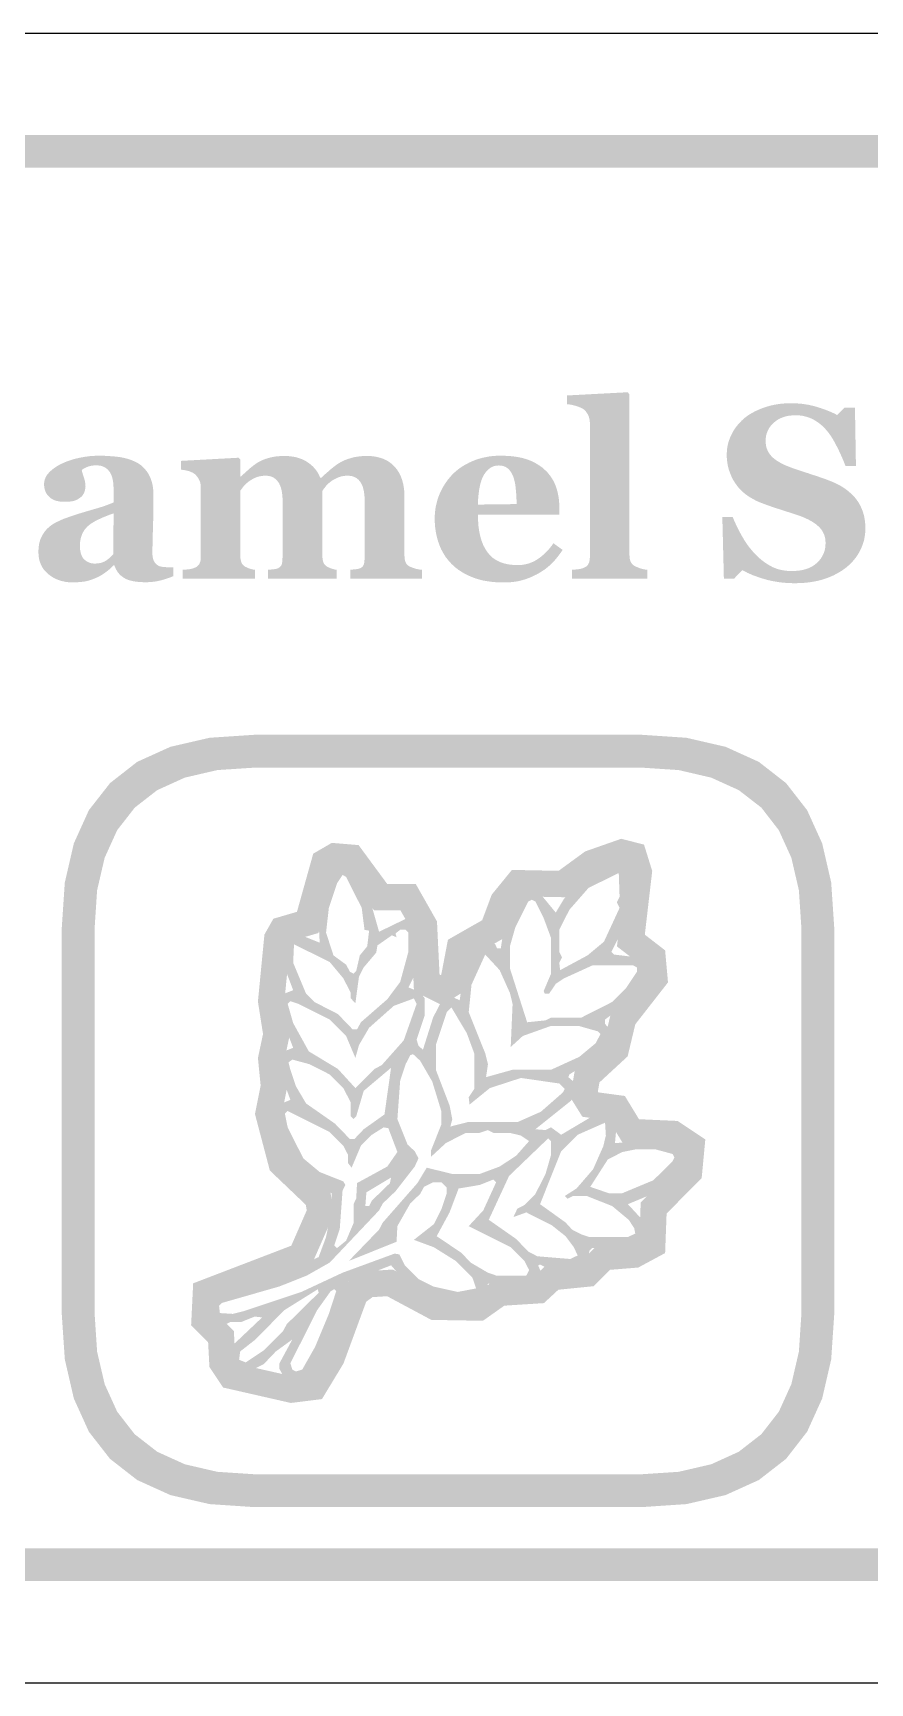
# Model space of a CAD drawing. Header units: millimetres. Extents: x 6 to 297, y 55 to 451.
# Drawn here: x 99.95 to 110.13, y 316.16 to 336.24 of the extents above; entities that cross this region are included whole.
import ezdxf

# ---------------------------------------------------------------- set-up
doc = ezdxf.new("R2010")
doc.units = ezdxf.units.MM
doc.layers.add('CUT', color=1, linetype='Continuous')
doc.layers.add('RASTER', color=7, linetype='Continuous')

msp = doc.modelspace()

# ---------------------------------------------------------------- hatches: boundary and pattern name
at = {"layer": 'RASTER'}
h = msp.add_hatch(color=7, dxfattribs=at)
h.paths.add_polyline_path([(74.2, 332.8), (74.234, 333.316), (74.338, 333.763), (74.509, 334.141), (74.75, 334.45), (75.059, 334.691), (75.438, 334.862), (75.884, 334.966), (76.4, 335), (133.6, 335), (134.116, 334.966), (134.563, 334.862), (134.941, 334.691), (135.25, 334.45), (135.491, 334.141), (135.663, 333.763), (135.766, 333.316), (135.8, 332.8), (135.8, 319.6), (135.766, 319.084), (135.663, 318.638), (135.491, 318.259), (135.25, 317.95), (134.941, 317.709), (134.563, 317.537), (134.116, 317.434), (133.6, 317.4), (76.4, 317.4), (75.884, 317.434), (75.438, 317.537), (75.059, 317.709), (74.75, 317.95), (74.509, 318.259), (74.338, 318.638), (74.234, 319.084), (74.2, 319.6)])
h.paths.add_polyline_path([(74.6, 332.8), (74.6, 319.6), (74.628, 319.178), (74.712, 318.813), (74.853, 318.503), (75.05, 318.25), (75.303, 318.053), (75.613, 317.912), (75.978, 317.828), (76.4, 317.8), (133.6, 317.8), (134.022, 317.828), (134.388, 317.912), (134.697, 318.053), (134.95, 318.25), (135.147, 318.503), (135.288, 318.813), (135.372, 319.178), (135.4, 319.6), (135.4, 332.8), (135.372, 333.222), (135.288, 333.588), (135.147, 333.897), (134.95, 334.15), (134.697, 334.347), (134.388, 334.488), (134.022, 334.572), (133.6, 334.6), (76.4, 334.6), (75.978, 334.572), (75.613, 334.488), (75.303, 334.347), (75.05, 334.15), (74.853, 333.897), (74.712, 333.588), (74.628, 333.222), (74.6, 332.8)], flags=0)
for points in [[(107.427, 329.6), (106.508, 329.6), (106.508, 329.707), (106.518, 329.708), (106.527, 329.708), (106.536, 329.709), (106.546, 329.71), (106.555, 329.711), (106.564, 329.712), (106.573, 329.713), (106.582, 329.714), (106.591, 329.715), (106.599, 329.717), (106.608, 329.718), (106.616, 329.72), (106.624, 329.722), (106.631, 329.724), (106.639, 329.726), (106.646, 329.729), (106.657, 329.734), (106.667, 329.739), (106.677, 329.744), (106.685, 329.75), (106.693, 329.757), (106.699, 329.764), (106.705, 329.771), (106.709, 329.779), (106.713, 329.788), (106.717, 329.797), (106.72, 329.807), (106.722, 329.818), (106.724, 329.829), (106.725, 329.841), (106.726, 329.853), (106.726, 329.867), (106.726, 331.49), (106.726, 331.503), (106.725, 331.517), (106.723, 331.53), (106.721, 331.543), (106.717, 331.556), (106.714, 331.569), (106.709, 331.581), (106.704, 331.593), (106.698, 331.604), (106.691, 331.615), (106.684, 331.625), (106.677, 331.635), (106.669, 331.644), (106.661, 331.652), (106.652, 331.659), (106.643, 331.665), (106.635, 331.67), (106.626, 331.675), (106.617, 331.68), (106.606, 331.684), (106.594, 331.689), (106.582, 331.693), (106.569, 331.698), (106.554, 331.702), (106.54, 331.706), (106.525, 331.71), (106.512, 331.713), (106.498, 331.716), (106.485, 331.718), (106.473, 331.72), (106.461, 331.722), (106.449, 331.723), (106.449, 331.829), (107.186, 331.868), (107.208, 331.844), (107.208, 329.886), (107.209, 329.872), (107.209, 329.86), (107.211, 329.848), (107.213, 329.837), (107.216, 329.826), (107.219, 329.816), (107.223, 329.806), (107.227, 329.798), (107.232, 329.79), (107.238, 329.782), (107.245, 329.775), (107.252, 329.768), (107.26, 329.761), (107.269, 329.755), (107.279, 329.75), (107.289, 329.745), (107.296, 329.742), (107.304, 329.739), (107.311, 329.736), (107.319, 329.733), (107.327, 329.73), (107.334, 329.727), (107.342, 329.724), (107.35, 329.722), (107.359, 329.719), (107.367, 329.717), (107.376, 329.715), (107.385, 329.713), (107.395, 329.711), (107.405, 329.709), (107.416, 329.708), (107.427, 329.707)], [(109.217, 329.544), (109.169, 329.545), (109.123, 329.547), (109.077, 329.551), (109.033, 329.556), (108.989, 329.563), (108.945, 329.571), (108.903, 329.58), (108.861, 329.591), (108.821, 329.603), (108.782, 329.616), (108.745, 329.629), (108.709, 329.642), (108.675, 329.657), (108.643, 329.671), (108.612, 329.687), (108.582, 329.703), (108.481, 329.6), (108.357, 329.6), (108.338, 330.351), (108.464, 330.351), (108.475, 330.325), (108.486, 330.297), (108.499, 330.27), (108.512, 330.242), (108.526, 330.213), (108.541, 330.184), (108.556, 330.155), (108.572, 330.126), (108.589, 330.097), (108.606, 330.068), (108.624, 330.04), (108.643, 330.013), (108.662, 329.987), (108.682, 329.962), (108.703, 329.937), (108.724, 329.913), (108.747, 329.89), (108.77, 329.867), (108.794, 329.845), (108.819, 329.824), (108.844, 329.805), (108.87, 329.787), (108.897, 329.77), (108.924, 329.754), (108.953, 329.739), (108.982, 329.727), (109.013, 329.716), (109.044, 329.708), (109.077, 329.701), (109.111, 329.696), (109.146, 329.693), (109.183, 329.692), (109.231, 329.694), (109.277, 329.698), (109.319, 329.706), (109.359, 329.717), (109.396, 329.73), (109.429, 329.747), (109.46, 329.767), (109.488, 329.79), (109.513, 329.815), (109.535, 329.842), (109.553, 329.87), (109.568, 329.9), (109.58, 329.931), (109.588, 329.964), (109.593, 329.999), (109.594, 330.035), (109.593, 330.065), (109.589, 330.093), (109.582, 330.121), (109.572, 330.147), (109.559, 330.172), (109.544, 330.196), (109.526, 330.218), (109.504, 330.239), (109.48, 330.26), (109.453, 330.279), (109.423, 330.298), (109.39, 330.316), (109.353, 330.334), (109.314, 330.351), (109.271, 330.367), (109.225, 330.382), (109.195, 330.392), (109.165, 330.402), (109.136, 330.411), (109.107, 330.42), (109.079, 330.429), (109.052, 330.438), (109.025, 330.447), (108.999, 330.455), (108.973, 330.464), (108.948, 330.472), (108.923, 330.481), (108.899, 330.49), (108.875, 330.498), (108.851, 330.507), (108.828, 330.516), (108.805, 330.524), (108.754, 330.546), (108.707, 330.571), (108.663, 330.597), (108.622, 330.626), (108.585, 330.657), (108.551, 330.69), (108.521, 330.725), (108.494, 330.763), (108.47, 330.802), (108.449, 330.843), (108.432, 330.885), (108.417, 330.928), (108.406, 330.971), (108.398, 331.017), (108.393, 331.063), (108.392, 331.11), (108.393, 331.141), (108.395, 331.17), (108.399, 331.2), (108.405, 331.229), (108.412, 331.259), (108.422, 331.287), (108.432, 331.316), (108.445, 331.344), (108.459, 331.372), (108.474, 331.399), (108.491, 331.425), (108.509, 331.45), (108.529, 331.475), (108.551, 331.499), (108.574, 331.523), (108.598, 331.545), (108.623, 331.566), (108.65, 331.585), (108.679, 331.604), (108.709, 331.621), (108.74, 331.638), (108.774, 331.653), (108.809, 331.668), (108.846, 331.682), (108.884, 331.694), (108.923, 331.705), (108.963, 331.714), (109.003, 331.721), (109.045, 331.727), (109.087, 331.731), (109.13, 331.733), (109.174, 331.734), (109.217, 331.734), (109.259, 331.731), (109.301, 331.728), (109.341, 331.722), (109.382, 331.716), (109.421, 331.707), (109.46, 331.698), (109.498, 331.687), (109.535, 331.675), (109.569, 331.663), (109.602, 331.651), (109.633, 331.639), (109.661, 331.627), (109.688, 331.615), (109.712, 331.603), (109.735, 331.591), (109.824, 331.679), (109.952, 331.679), (109.964, 330.97), (109.838, 330.97), (109.826, 330.998), (109.815, 331.027), (109.803, 331.056), (109.79, 331.085), (109.777, 331.114), (109.763, 331.144), (109.749, 331.174), (109.734, 331.203), (109.719, 331.232), (109.704, 331.26), (109.689, 331.287), (109.673, 331.313), (109.658, 331.337), (109.642, 331.36), (109.626, 331.381), (109.609, 331.402), (109.591, 331.422), (109.572, 331.442), (109.552, 331.461), (109.532, 331.478), (109.511, 331.495), (109.489, 331.51), (109.467, 331.524), (109.444, 331.537), (109.42, 331.549), (109.395, 331.559), (109.369, 331.568), (109.342, 331.575), (109.314, 331.581), (109.285, 331.585), (109.255, 331.587), (109.224, 331.588), (109.185, 331.586), (109.148, 331.582), (109.113, 331.575), (109.08, 331.565), (109.049, 331.553), (109.019, 331.538), (108.991, 331.519), (108.965, 331.498), (108.942, 331.475), (108.921, 331.451), (108.904, 331.425), (108.89, 331.398), (108.879, 331.37), (108.871, 331.341), (108.867, 331.31), (108.865, 331.277), (108.866, 331.247), (108.87, 331.218), (108.877, 331.19), (108.887, 331.164), (108.899, 331.139), (108.914, 331.116), (108.932, 331.094), (108.952, 331.074), (108.975, 331.054), (109.002, 331.035), (109.031, 331.017), (109.064, 330.999), (109.099, 330.982), (109.138, 330.966), (109.179, 330.95), (109.224, 330.934), (109.251, 330.925), (109.278, 330.916), (109.306, 330.907), (109.333, 330.898), (109.361, 330.889), (109.389, 330.88), (109.417, 330.87), (109.445, 330.861), (109.473, 330.852), (109.5, 330.843), (109.526, 330.834), (109.552, 330.825), (109.576, 330.817), (109.6, 330.808), (109.623, 330.799), (109.646, 330.791), (109.697, 330.769), (109.746, 330.746), (109.791, 330.721), (109.833, 330.693), (109.871, 330.664), (109.907, 330.633), (109.94, 330.6), (109.969, 330.565), (109.995, 330.527), (110.017, 330.488), (110.036, 330.447), (110.052, 330.403), (110.064, 330.357), (110.072, 330.309), (110.078, 330.259), (110.079, 330.206), (110.078, 330.173), (110.075, 330.14), (110.07, 330.107), (110.064, 330.074), (110.055, 330.041), (110.044, 330.009), (110.031, 329.977), (110.016, 329.946), (110, 329.915), (109.982, 329.885), (109.963, 329.857), (109.942, 329.83), (109.92, 329.805), (109.897, 329.781), (109.872, 329.758), (109.846, 329.736), (109.817, 329.714), (109.786, 329.693), (109.753, 329.673), (109.72, 329.655), (109.686, 329.637), (109.65, 329.622), (109.613, 329.607), (109.575, 329.594), (109.536, 329.582), (109.495, 329.572), (109.453, 329.564), (109.409, 329.557), (109.363, 329.551), (109.316, 329.547), (109.267, 329.545), (109.217, 329.544)], [(104.683, 329.6), (103.81, 329.6), (103.81, 329.707), (103.818, 329.708), (103.826, 329.709), (103.834, 329.71), (103.843, 329.711), (103.851, 329.712), (103.86, 329.713), (103.868, 329.714), (103.877, 329.714), (103.886, 329.715), (103.894, 329.716), (103.902, 329.718), (103.909, 329.719), (103.917, 329.721), (103.923, 329.724), (103.93, 329.726), (103.936, 329.729), (103.943, 329.733), (103.95, 329.737), (103.957, 329.743), (103.962, 329.748), (103.967, 329.755), (103.971, 329.762), (103.974, 329.77), (103.977, 329.778), (103.979, 329.787), (103.981, 329.796), (103.982, 329.807), (103.983, 329.817), (103.984, 329.829), (103.985, 329.841), (103.985, 329.853), (103.986, 329.867), (103.986, 330.551), (103.985, 330.587), (103.982, 330.621), (103.978, 330.653), (103.972, 330.683), (103.965, 330.71), (103.956, 330.735), (103.945, 330.757), (103.932, 330.777), (103.918, 330.795), (103.903, 330.81), (103.886, 330.823), (103.867, 330.834), (103.847, 330.842), (103.826, 330.848), (103.803, 330.851), (103.779, 330.852), (103.764, 330.852), (103.748, 330.851), (103.734, 330.85), (103.72, 330.847), (103.706, 330.845), (103.692, 330.841), (103.679, 330.837), (103.667, 330.833), (103.655, 330.828), (103.643, 330.822), (103.631, 330.816), (103.62, 330.811), (103.609, 330.804), (103.598, 330.798), (103.587, 330.791), (103.577, 330.784), (103.567, 330.776), (103.557, 330.768), (103.548, 330.761), (103.539, 330.753), (103.531, 330.745), (103.524, 330.737), (103.517, 330.73), (103.511, 330.722), (103.505, 330.715), (103.5, 330.707), (103.494, 330.7), (103.489, 330.694), (103.485, 330.687), (103.48, 330.681), (103.476, 330.675), (103.471, 330.669), (103.471, 329.883), (103.472, 329.87), (103.472, 329.858), (103.473, 329.846), (103.475, 329.835), (103.476, 329.825), (103.478, 329.815), (103.481, 329.806), (103.484, 329.797), (103.487, 329.789), (103.491, 329.781), (103.496, 329.774), (103.502, 329.768), (103.508, 329.761), (103.515, 329.755), (103.522, 329.75), (103.53, 329.745), (103.536, 329.742), (103.542, 329.739), (103.549, 329.736), (103.555, 329.733), (103.562, 329.73), (103.569, 329.727), (103.576, 329.724), (103.583, 329.722), (103.591, 329.719), (103.599, 329.717), (103.607, 329.715), (103.614, 329.713), (103.622, 329.711), (103.631, 329.709), (103.639, 329.708), (103.647, 329.707), (103.647, 329.6), (102.811, 329.6), (102.811, 329.707), (102.818, 329.708), (102.825, 329.708), (102.833, 329.709), (102.842, 329.71), (102.85, 329.711), (102.859, 329.712), (102.868, 329.713), (102.878, 329.714), (102.888, 329.715), (102.897, 329.717), (102.905, 329.718), (102.913, 329.72), (102.92, 329.722), (102.926, 329.724), (102.932, 329.726), (102.937, 329.729), (102.944, 329.733), (102.951, 329.738), (102.957, 329.743), (102.962, 329.749), (102.967, 329.755), (102.971, 329.761), (102.974, 329.768), (102.977, 329.776), (102.979, 329.784), (102.981, 329.793), (102.983, 329.803), (102.984, 329.814), (102.985, 329.826), (102.986, 329.838), (102.986, 329.852), (102.987, 329.867), (102.987, 330.551), (102.986, 330.587), (102.983, 330.621), (102.979, 330.653), (102.973, 330.683), (102.966, 330.71), (102.956, 330.735), (102.946, 330.757), (102.933, 330.777), (102.919, 330.795), (102.903, 330.81), (102.887, 330.823), (102.868, 330.834), (102.848, 330.842), (102.827, 330.848), (102.804, 330.851), (102.78, 330.852), (102.764, 330.852), (102.749, 330.851), (102.735, 330.85), (102.721, 330.847), (102.707, 330.845), (102.693, 330.841), (102.68, 330.837), (102.668, 330.833), (102.656, 330.828), (102.644, 330.822), (102.632, 330.816), (102.621, 330.811), (102.61, 330.804), (102.599, 330.798), (102.588, 330.791), (102.578, 330.784), (102.568, 330.776), (102.558, 330.768), (102.549, 330.761), (102.54, 330.753), (102.532, 330.745), (102.525, 330.737), (102.518, 330.73), (102.512, 330.722), (102.506, 330.715), (102.501, 330.707), (102.495, 330.7), (102.49, 330.694), (102.486, 330.687), (102.481, 330.681), (102.477, 330.675), (102.472, 330.669), (102.472, 329.883), (102.473, 329.87), (102.473, 329.858), (102.474, 329.847), (102.476, 329.836), (102.478, 329.825), (102.48, 329.816), (102.483, 329.806), (102.486, 329.798), (102.489, 329.79), (102.493, 329.782), (102.498, 329.775), (102.504, 329.768), (102.51, 329.761), (102.517, 329.755), (102.524, 329.75), (102.532, 329.745), (102.538, 329.742), (102.545, 329.739), (102.551, 329.736), (102.558, 329.733), (102.564, 329.73), (102.571, 329.727), (102.579, 329.724), (102.586, 329.722), (102.594, 329.719), (102.601, 329.717), (102.609, 329.715), (102.617, 329.713), (102.625, 329.711), (102.633, 329.709), (102.641, 329.708), (102.65, 329.707), (102.65, 329.6), (101.772, 329.6), (101.772, 329.707), (101.782, 329.708), (101.791, 329.708), (101.801, 329.709), (101.81, 329.71), (101.819, 329.711), (101.829, 329.712), (101.838, 329.713), (101.847, 329.714), (101.856, 329.715), (101.865, 329.717), (101.873, 329.718), (101.881, 329.72), (101.889, 329.722), (101.896, 329.724), (101.903, 329.726), (101.91, 329.729), (101.921, 329.734), (101.932, 329.739), (101.941, 329.744), (101.949, 329.75), (101.957, 329.757), (101.964, 329.764), (101.97, 329.771), (101.974, 329.779), (101.978, 329.788), (101.982, 329.797), (101.985, 329.807), (101.988, 329.818), (101.989, 329.829), (101.991, 329.841), (101.992, 329.853), (101.992, 329.867), (101.992, 330.719), (101.992, 330.731), (101.99, 330.742), (101.988, 330.754), (101.986, 330.765), (101.982, 330.777), (101.978, 330.788), (101.973, 330.799), (101.967, 330.811), (101.961, 330.822), (101.954, 330.832), (101.947, 330.841), (101.94, 330.85), (101.932, 330.859), (101.924, 330.867), (101.916, 330.874), (101.907, 330.88), (101.9, 330.885), (101.893, 330.889), (101.885, 330.893), (101.877, 330.896), (101.869, 330.9), (101.86, 330.903), (101.85, 330.907), (101.84, 330.91), (101.83, 330.912), (101.82, 330.915), (101.809, 330.917), (101.798, 330.919), (101.787, 330.921), (101.775, 330.923), (101.764, 330.924), (101.752, 330.926), (101.752, 331.033), (102.45, 331.071), (102.472, 331.049), (102.472, 330.842), (102.478, 330.842), (102.489, 330.852), (102.5, 330.861), (102.511, 330.872), (102.523, 330.882), (102.536, 330.893), (102.548, 330.905), (102.562, 330.917), (102.576, 330.929), (102.59, 330.942), (102.603, 330.953), (102.617, 330.964), (102.63, 330.975), (102.644, 330.985), (102.657, 330.994), (102.669, 331.003), (102.682, 331.011), (102.696, 331.019), (102.711, 331.027), (102.727, 331.035), (102.744, 331.043), (102.762, 331.05), (102.78, 331.057), (102.8, 331.063), (102.821, 331.069), (102.843, 331.075), (102.865, 331.079), (102.887, 331.084), (102.91, 331.087), (102.934, 331.089), (102.958, 331.091), (102.982, 331.092), (103.007, 331.093), (103.048, 331.092), (103.087, 331.088), (103.125, 331.082), (103.16, 331.075), (103.194, 331.064), (103.227, 331.052), (103.257, 331.037), (103.286, 331.02), (103.313, 331.001), (103.338, 330.981), (103.361, 330.959), (103.382, 330.936), (103.401, 330.911), (103.418, 330.885), (103.432, 330.857), (103.445, 330.828), (103.458, 330.828), (103.469, 330.838), (103.481, 330.848), (103.493, 330.859), (103.505, 330.871), (103.519, 330.882), (103.533, 330.895), (103.547, 330.907), (103.562, 330.921), (103.577, 330.934), (103.592, 330.946), (103.607, 330.958), (103.621, 330.969), (103.635, 330.979), (103.649, 330.989), (103.662, 330.998), (103.675, 331.006), (103.69, 331.015), (103.706, 331.024), (103.722, 331.032), (103.74, 331.04), (103.759, 331.047), (103.778, 331.055), (103.799, 331.061), (103.821, 331.068), (103.843, 331.074), (103.866, 331.079), (103.889, 331.083), (103.913, 331.086), (103.936, 331.089), (103.961, 331.091), (103.985, 331.092), (104.01, 331.093), (104.064, 331.091), (104.115, 331.085), (104.162, 331.074), (104.206, 331.06), (104.247, 331.042), (104.285, 331.019), (104.32, 330.993), (104.351, 330.962), (104.379, 330.928), (104.403, 330.89), (104.424, 330.849), (104.441, 330.804), (104.454, 330.756), (104.463, 330.705), (104.469, 330.65), (104.47, 330.592), (104.47, 329.88), (104.471, 329.867), (104.471, 329.854), (104.473, 329.842), (104.474, 329.831), (104.477, 329.82), (104.48, 329.81), (104.483, 329.801), (104.487, 329.793), (104.491, 329.785), (104.496, 329.777), (104.502, 329.77), (104.509, 329.764), (104.517, 329.757), (104.526, 329.752), (104.535, 329.747), (104.545, 329.742), (104.551, 329.74), (104.558, 329.737), (104.564, 329.734), (104.571, 329.732), (104.579, 329.729), (104.587, 329.727), (104.595, 329.724), (104.603, 329.722), (104.612, 329.719), (104.621, 329.717), (104.63, 329.715), (104.64, 329.713), (104.65, 329.711), (104.661, 329.709), (104.672, 329.708), (104.683, 329.707)]]:
    msp.add_hatch(color=7, dxfattribs=at).paths.add_polyline_path(points)
h = msp.add_hatch(color=7, dxfattribs=at)
h.paths.add_polyline_path([(101.659, 329.631), (101.643, 329.624), (101.626, 329.617), (101.608, 329.611), (101.589, 329.604), (101.57, 329.598), (101.55, 329.591), (101.529, 329.585), (101.507, 329.579), (101.485, 329.574), (101.462, 329.569), (101.44, 329.565), (101.417, 329.562), (101.393, 329.559), (101.369, 329.558), (101.345, 329.556), (101.321, 329.556), (101.277, 329.557), (101.237, 329.559), (101.199, 329.564), (101.165, 329.569), (101.133, 329.577), (101.104, 329.586), (101.079, 329.597), (101.056, 329.61), (101.036, 329.624), (101.017, 329.639), (101, 329.656), (100.984, 329.675), (100.971, 329.694), (100.959, 329.716), (100.949, 329.738), (100.94, 329.763), (100.931, 329.763), (100.919, 329.75), (100.907, 329.739), (100.895, 329.727), (100.883, 329.716), (100.871, 329.706), (100.859, 329.696), (100.847, 329.687), (100.835, 329.678), (100.824, 329.669), (100.812, 329.661), (100.8, 329.653), (100.788, 329.645), (100.775, 329.638), (100.763, 329.631), (100.75, 329.624), (100.737, 329.618), (100.719, 329.61), (100.702, 329.603), (100.686, 329.596), (100.669, 329.59), (100.653, 329.584), (100.636, 329.579), (100.62, 329.574), (100.604, 329.57), (100.587, 329.566), (100.569, 329.563), (100.549, 329.561), (100.528, 329.558), (100.505, 329.557), (100.48, 329.556), (100.454, 329.555), (100.426, 329.555), (100.384, 329.556), (100.344, 329.561), (100.306, 329.569), (100.269, 329.58), (100.233, 329.594), (100.199, 329.611), (100.167, 329.631), (100.136, 329.655), (100.108, 329.681), (100.083, 329.709), (100.063, 329.739), (100.046, 329.772), (100.033, 329.806), (100.023, 329.842), (100.018, 329.88), (100.016, 329.921), (100.016, 329.944), (100.018, 329.967), (100.02, 329.988), (100.022, 330.009), (100.026, 330.029), (100.031, 330.048), (100.036, 330.066), (100.042, 330.083), (100.049, 330.099), (100.057, 330.115), (100.065, 330.13), (100.074, 330.145), (100.084, 330.16), (100.094, 330.174), (100.105, 330.188), (100.117, 330.201), (100.128, 330.212), (100.14, 330.223), (100.152, 330.233), (100.164, 330.243), (100.177, 330.253), (100.191, 330.262), (100.205, 330.27), (100.219, 330.278), (100.233, 330.286), (100.248, 330.293), (100.264, 330.301), (100.279, 330.308), (100.295, 330.315), (100.312, 330.322), (100.328, 330.329), (100.345, 330.335), (100.379, 330.347), (100.415, 330.36), (100.452, 330.372), (100.49, 330.385), (100.531, 330.397), (100.573, 330.41), (100.617, 330.423), (100.662, 330.436), (100.706, 330.449), (100.748, 330.461), (100.786, 330.473), (100.822, 330.485), (100.854, 330.496), (100.883, 330.508), (100.909, 330.518), (100.931, 330.529), (100.931, 330.669), (100.931, 330.679), (100.931, 330.689), (100.931, 330.7), (100.93, 330.712), (100.929, 330.724), (100.928, 330.737), (100.927, 330.751), (100.926, 330.766), (100.924, 330.781), (100.922, 330.795), (100.919, 330.808), (100.916, 330.821), (100.913, 330.834), (100.909, 330.845), (100.905, 330.857), (100.901, 330.867), (100.895, 330.879), (100.889, 330.89), (100.882, 330.9), (100.874, 330.91), (100.866, 330.92), (100.857, 330.929), (100.847, 330.938), (100.836, 330.946), (100.825, 330.954), (100.812, 330.96), (100.799, 330.966), (100.785, 330.97), (100.77, 330.974), (100.755, 330.976), (100.738, 330.978), (100.72, 330.978), (100.705, 330.978), (100.69, 330.977), (100.675, 330.976), (100.661, 330.974), (100.648, 330.971), (100.636, 330.968), (100.624, 330.964), (100.613, 330.96), (100.602, 330.956), (100.592, 330.951), (100.583, 330.946), (100.574, 330.942), (100.565, 330.937), (100.557, 330.932), (100.55, 330.928), (100.543, 330.923), (100.545, 330.915), (100.546, 330.906), (100.549, 330.896), (100.552, 330.886), (100.555, 330.874), (100.559, 330.862), (100.563, 330.848), (100.568, 330.833), (100.573, 330.818), (100.577, 330.804), (100.581, 330.789), (100.583, 330.774), (100.586, 330.76), (100.587, 330.746), (100.588, 330.732), (100.589, 330.718), (100.588, 330.711), (100.588, 330.704), (100.587, 330.697), (100.585, 330.69), (100.583, 330.682), (100.581, 330.673), (100.579, 330.665), (100.575, 330.655), (100.572, 330.646), (100.568, 330.638), (100.564, 330.63), (100.559, 330.622), (100.554, 330.615), (100.549, 330.608), (100.543, 330.602), (100.537, 330.596), (100.529, 330.589), (100.52, 330.582), (100.511, 330.576), (100.502, 330.57), (100.492, 330.565), (100.482, 330.56), (100.472, 330.555), (100.462, 330.551), (100.451, 330.547), (100.438, 330.544), (100.424, 330.541), (100.409, 330.539), (100.392, 330.537), (100.374, 330.536), (100.355, 330.535), (100.334, 330.535), (100.304, 330.535), (100.276, 330.538), (100.25, 330.543), (100.226, 330.549), (100.203, 330.558), (100.183, 330.568), (100.164, 330.58), (100.148, 330.594), (100.133, 330.609), (100.12, 330.626), (100.109, 330.643), (100.1, 330.662), (100.094, 330.682), (100.089, 330.703), (100.086, 330.725), (100.085, 330.748), (100.086, 330.769), (100.089, 330.788), (100.094, 330.808), (100.101, 330.826), (100.11, 330.844), (100.121, 330.862), (100.135, 330.879), (100.15, 330.896), (100.167, 330.912), (100.184, 330.927), (100.203, 330.941), (100.222, 330.955), (100.243, 330.968), (100.264, 330.981), (100.286, 330.992), (100.309, 331.003), (100.332, 331.014), (100.357, 331.024), (100.382, 331.033), (100.408, 331.042), (100.435, 331.051), (100.463, 331.058), (100.492, 331.065), (100.521, 331.071), (100.551, 331.077), (100.58, 331.082), (100.609, 331.086), (100.637, 331.09), (100.665, 331.092), (100.692, 331.094), (100.718, 331.095), (100.744, 331.096), (100.779, 331.095), (100.813, 331.095), (100.847, 331.093), (100.88, 331.091), (100.912, 331.089), (100.944, 331.086), (100.975, 331.083), (101.005, 331.079), (101.034, 331.074), (101.063, 331.068), (101.09, 331.061), (101.117, 331.053), (101.144, 331.044), (101.169, 331.033), (101.194, 331.022), (101.219, 331.009), (101.241, 330.996), (101.262, 330.981), (101.281, 330.964), (101.3, 330.946), (101.317, 330.927), (101.334, 330.906), (101.349, 330.884), (101.363, 330.86), (101.375, 330.835), (101.386, 330.808), (101.395, 330.779), (101.403, 330.748), (101.409, 330.716), (101.413, 330.681), (101.415, 330.645), (101.416, 330.606), (101.416, 330.564), (101.416, 330.52), (101.415, 330.474), (101.415, 330.425), (101.414, 330.375), (101.413, 330.323), (101.411, 330.27), (101.41, 330.214), (101.408, 330.159), (101.407, 330.11), (101.406, 330.065), (101.405, 330.026), (101.404, 329.991), (101.403, 329.961), (101.403, 329.935), (101.403, 329.915), (101.403, 329.899), (101.404, 329.884), (101.406, 329.869), (101.408, 329.856), (101.411, 329.843), (101.414, 329.832), (101.418, 329.821), (101.423, 329.811), (101.428, 329.802), (101.434, 329.793), (101.441, 329.785), (101.448, 329.778), (101.456, 329.771), (101.464, 329.765), (101.474, 329.759), (101.484, 329.754), (101.49, 329.751), (101.498, 329.749), (101.506, 329.746), (101.516, 329.744), (101.526, 329.743), (101.537, 329.742), (101.549, 329.741), (101.562, 329.74), (101.575, 329.739), (101.588, 329.739), (101.601, 329.739), (101.613, 329.738), (101.625, 329.738), (101.637, 329.738), (101.648, 329.738), (101.659, 329.738)])
h.paths.add_polyline_path([(100.931, 330.394), (100.911, 330.387), (100.89, 330.38), (100.87, 330.372), (100.85, 330.364), (100.829, 330.356), (100.809, 330.348), (100.789, 330.339), (100.769, 330.33), (100.749, 330.321), (100.73, 330.312), (100.712, 330.303), (100.696, 330.293), (100.68, 330.284), (100.664, 330.274), (100.65, 330.265), (100.637, 330.255), (100.624, 330.244), (100.611, 330.233), (100.6, 330.221), (100.589, 330.208), (100.578, 330.195), (100.569, 330.18), (100.56, 330.166), (100.552, 330.15), (100.545, 330.134), (100.539, 330.117), (100.533, 330.099), (100.529, 330.081), (100.526, 330.062), (100.523, 330.042), (100.522, 330.021), (100.521, 330), (100.522, 329.972), (100.524, 329.947), (100.529, 329.923), (100.534, 329.901), (100.542, 329.882), (100.55, 329.864), (100.561, 329.848), (100.573, 329.834), (100.587, 329.822), (100.601, 329.812), (100.616, 329.803), (100.631, 329.796), (100.648, 329.79), (100.665, 329.786), (100.683, 329.784), (100.701, 329.783), (100.721, 329.784), (100.74, 329.785), (100.758, 329.788), (100.775, 329.791), (100.791, 329.796), (100.806, 329.802), (100.821, 329.808), (100.834, 329.816), (100.847, 329.825), (100.859, 329.834), (100.871, 329.843), (100.883, 329.853), (100.894, 329.863), (100.905, 329.874), (100.915, 329.886), (100.926, 329.897)], flags=0)
h = msp.add_hatch(color=7, dxfattribs=at)
h.paths.add_polyline_path([(106.394, 329.95), (106.381, 329.929), (106.367, 329.909), (106.352, 329.889), (106.337, 329.869), (106.321, 329.849), (106.305, 329.83), (106.288, 329.811), (106.27, 329.793), (106.252, 329.774), (106.233, 329.757), (106.213, 329.74), (106.193, 329.724), (106.172, 329.708), (106.15, 329.694), (106.128, 329.679), (106.105, 329.666), (106.081, 329.652), (106.056, 329.64), (106.031, 329.628), (106.007, 329.617), (105.982, 329.607), (105.957, 329.598), (105.932, 329.589), (105.907, 329.582), (105.881, 329.575), (105.855, 329.569), (105.827, 329.564), (105.799, 329.56), (105.77, 329.557), (105.739, 329.555), (105.708, 329.554), (105.676, 329.553), (105.623, 329.554), (105.571, 329.557), (105.522, 329.562), (105.474, 329.569), (105.428, 329.577), (105.384, 329.588), (105.342, 329.6), (105.302, 329.615), (105.263, 329.631), (105.226, 329.648), (105.191, 329.667), (105.158, 329.687), (105.126, 329.708), (105.096, 329.731), (105.068, 329.755), (105.042, 329.78), (105.017, 329.807), (104.994, 329.835), (104.972, 329.863), (104.952, 329.894), (104.934, 329.925), (104.917, 329.957), (104.902, 329.991), (104.889, 330.026), (104.877, 330.061), (104.867, 330.098), (104.858, 330.135), (104.851, 330.173), (104.845, 330.212), (104.841, 330.251), (104.839, 330.291), (104.838, 330.332), (104.839, 330.37), (104.842, 330.406), (104.846, 330.443), (104.852, 330.479), (104.86, 330.514), (104.869, 330.55), (104.88, 330.584), (104.893, 330.619), (104.908, 330.653), (104.923, 330.685), (104.941, 330.717), (104.96, 330.748), (104.98, 330.778), (105.001, 330.807), (105.025, 330.835), (105.049, 330.863), (105.075, 330.888), (105.102, 330.912), (105.131, 330.935), (105.162, 330.957), (105.194, 330.977), (105.228, 330.996), (105.263, 331.014), (105.3, 331.031), (105.339, 331.046), (105.378, 331.059), (105.419, 331.07), (105.461, 331.079), (105.504, 331.087), (105.548, 331.092), (105.593, 331.095), (105.639, 331.096), (105.69, 331.095), (105.737, 331.092), (105.783, 331.089), (105.826, 331.083), (105.867, 331.076), (105.906, 331.068), (105.942, 331.057), (105.976, 331.046), (106.009, 331.033), (106.039, 331.019), (106.069, 331.003), (106.097, 330.986), (106.123, 330.969), (106.149, 330.95), (106.172, 330.929), (106.195, 330.908), (106.215, 330.887), (106.233, 330.864), (106.251, 330.841), (106.267, 330.817), (106.281, 330.792), (106.294, 330.766), (106.306, 330.739), (106.316, 330.711), (106.325, 330.683), (106.333, 330.654), (106.339, 330.624), (106.345, 330.595), (106.349, 330.565), (106.352, 330.535), (106.354, 330.504), (106.354, 330.473), (106.354, 330.378), (105.364, 330.378), (105.366, 330.305), (105.371, 330.237), (105.38, 330.173), (105.393, 330.113), (105.409, 330.059), (105.429, 330.008), (105.453, 329.962), (105.48, 329.921), (105.511, 329.884), (105.546, 329.852), (105.586, 329.825), (105.63, 329.803), (105.678, 329.786), (105.73, 329.774), (105.787, 329.767), (105.847, 329.764), (105.881, 329.765), (105.915, 329.769), (105.947, 329.775), (105.978, 329.783), (106.009, 329.794), (106.038, 329.806), (106.067, 329.822), (106.095, 329.84), (106.122, 329.859), (106.148, 329.88), (106.173, 329.902), (106.197, 329.925), (106.22, 329.95), (106.242, 329.975), (106.263, 330.002), (106.282, 330.031)])
h.paths.add_polyline_path([(105.834, 330.507), (105.834, 330.529), (105.834, 330.551), (105.833, 330.573), (105.832, 330.596), (105.831, 330.618), (105.829, 330.641), (105.827, 330.664), (105.825, 330.687), (105.823, 330.709), (105.82, 330.731), (105.817, 330.751), (105.813, 330.771), (105.809, 330.789), (105.805, 330.806), (105.8, 330.823), (105.795, 330.838), (105.788, 330.854), (105.781, 330.87), (105.773, 330.885), (105.765, 330.898), (105.756, 330.911), (105.747, 330.922), (105.737, 330.932), (105.727, 330.942), (105.715, 330.95), (105.704, 330.957), (105.691, 330.963), (105.678, 330.968), (105.664, 330.972), (105.649, 330.975), (105.634, 330.976), (105.617, 330.977), (105.59, 330.975), (105.564, 330.97), (105.539, 330.961), (105.516, 330.948), (105.494, 330.932), (105.474, 330.913), (105.455, 330.889), (105.437, 330.863), (105.421, 330.832), (105.407, 330.797), (105.395, 330.758), (105.385, 330.715), (105.377, 330.668), (105.371, 330.616), (105.366, 330.561), (105.364, 330.501)], flags=0)
h = msp.add_hatch(color=7, dxfattribs=at)
h.paths.add_polyline_path([(100.3, 325.35), (100.337, 325.901), (100.447, 326.378), (100.63, 326.782), (100.888, 327.112), (101.218, 327.37), (101.622, 327.553), (102.099, 327.663), (102.65, 327.7), (107.35, 327.7), (107.901, 327.663), (108.378, 327.553), (108.782, 327.37), (109.113, 327.112), (109.37, 326.782), (109.553, 326.378), (109.663, 325.901), (109.7, 325.35), (109.7, 320.65), (109.663, 320.099), (109.553, 319.622), (109.37, 319.218), (109.113, 318.887), (108.782, 318.63), (108.378, 318.447), (107.901, 318.337), (107.35, 318.3), (102.65, 318.3), (102.099, 318.337), (101.622, 318.447), (101.218, 318.63), (100.887, 318.888), (100.63, 319.218), (100.447, 319.622), (100.337, 320.099), (100.3, 320.65)])
h.paths.add_polyline_path([(100.7, 325.35), (100.7, 320.65), (100.73, 320.193), (100.822, 319.797), (100.974, 319.462), (101.187, 319.188), (101.462, 318.974), (101.797, 318.822), (102.193, 318.73), (102.65, 318.7), (107.35, 318.7), (107.807, 318.73), (108.203, 318.822), (108.538, 318.974), (108.813, 319.188), (109.026, 319.462), (109.178, 319.797), (109.27, 320.193), (109.3, 320.65), (109.3, 325.35), (109.27, 325.807), (109.178, 326.203), (109.026, 326.538), (108.813, 326.813), (108.538, 327.026), (108.203, 327.178), (107.807, 327.27), (107.35, 327.3), (102.65, 327.3), (102.193, 327.27), (101.797, 327.178), (101.462, 327.026), (101.188, 326.813), (100.974, 326.538), (100.822, 326.203), (100.73, 325.807), (100.7, 325.35)], flags=0)
h = msp.add_hatch(color=7, dxfattribs=at)
h.paths.add_polyline_path([(107.108, 326.434), (107.385, 326.363), (107.485, 326.042), (107.395, 325.267), (107.642, 325.076), (107.677, 324.686), (107.279, 324.176), (107.186, 323.786), (106.843, 323.469), (106.823, 323.355), (106.827, 323.348), (107.152, 323.304), (107.324, 323.021), (107.794, 323), (108.131, 322.775), (108.087, 322.306), (107.66, 321.873), (107.642, 321.392), (107.315, 321.216), (106.97, 321.188), (106.771, 320.989), (106.343, 320.946), (106.167, 320.783), (105.685, 320.752), (105.425, 320.568), (104.797, 320.579), (104.259, 320.867), (104.081, 320.856), (104.004, 320.799), (103.728, 320.048), (103.466, 319.615), (103.087, 319.568), (102.263, 319.756), (102.097, 320.005), (102.081, 320.305), (101.874, 320.512), (101.899, 321.024), (103.093, 321.482), (103.281, 321.912), (103.27, 321.979), (102.832, 322.397), (102.651, 323.084), (102.72, 323.431), (102.687, 323.766), (102.749, 324.058), (102.687, 324.453), (102.766, 325.268), (102.875, 325.461), (103.162, 325.545), (103.36, 326.253), (103.586, 326.384), (103.912, 326.357), (104.261, 325.883), (104.608, 325.883), (104.866, 325.428), (104.897, 324.782), (104.91, 324.775), (104.918, 324.78), (104.999, 325.205), (105.416, 325.443), (105.532, 325.754), (105.778, 326.055), (106.346, 326.044), (106.669, 326.28)])
h.paths.add_polyline_path([(107.122, 326.1), (106.82, 325.994), (106.448, 325.722), (105.928, 325.732), (105.814, 325.592), (105.676, 325.222), (105.285, 325), (105.206, 324.583), (104.927, 324.408), (104.586, 324.581), (104.55, 325.337), (104.421, 325.563), (104.1, 325.563), (103.741, 326.05), (103.66, 326.057), (103.633, 326.041), (103.423, 325.287), (103.089, 325.19), (103.078, 325.17), (103.01, 324.463), (103.075, 324.049), (103.01, 323.748), (103.044, 323.415), (102.979, 323.094), (103.119, 322.566), (103.569, 322.136), (103.612, 321.869), (103.332, 321.231), (102.209, 320.8), (102.201, 320.638), (102.394, 320.445), (102.412, 320.11), (102.459, 320.039), (103.104, 319.893), (103.273, 319.913), (103.438, 320.187), (103.736, 320.999), (103.967, 321.169), (104.329, 321.192), (104.88, 320.898), (105.326, 320.89), (105.574, 321.066), (106.033, 321.095), (106.204, 321.253), (106.625, 321.296), (106.827, 321.498), (107.222, 321.53), (107.329, 321.587), (107.345, 322.009), (107.779, 322.45), (107.795, 322.615), (107.691, 322.684), (107.14, 322.709), (106.958, 323.007), (106.635, 323.051), (106.486, 323.29), (106.546, 323.631), (106.897, 323.955), (106.984, 324.319), (107.347, 324.783), (107.336, 324.908), (107.056, 325.124), (107.159, 326.012), (107.132, 326.098), (107.122, 326.1)], flags=0)
h = msp.add_hatch(color=7, dxfattribs=at)
h.paths.add_polyline_path([(103.66, 326.15), (103.793, 326.104), (103.927, 325.937), (104.05, 325.693), (104.161, 325.302), (104.484, 325.459), (104.561, 325.436), (104.618, 325.359), (104.618, 325.192), (104.651, 325.092), (104.585, 324.758), (104.518, 324.625), (104.661, 324.568), (104.718, 324.491), (104.718, 324.291), (104.618, 323.99), (104.641, 323.914), (104.695, 323.867), (104.818, 324.257), (104.908, 324.434), (105.019, 324.525), (105.142, 324.468), (105.185, 324.758), (105.252, 324.959), (105.376, 325.169), (105.486, 325.192), (105.576, 325.149), (105.596, 325.102), (105.643, 325.102), (105.686, 325.393), (105.91, 325.803), (106.02, 325.86), (106.063, 325.837), (106.311, 325.536), (106.411, 325.703), (106.678, 325.97), (106.888, 326.094), (107.122, 326.16), (107.165, 326.137), (107.222, 326.06), (107.222, 325.693), (107.122, 325.326), (106.988, 325.059), (107.022, 325.025), (107.289, 324.992), (107.399, 324.935), (107.422, 324.792), (107.332, 324.615), (107.245, 324.535), (107.199, 324.448), (106.911, 324.234), (106.911, 324.181), (106.988, 324.091), (106.931, 323.914), (106.765, 323.747), (106.477, 323.566), (106.464, 323.533), (106.554, 323.456), (106.554, 323.356), (106.497, 323.246), (106.063, 322.899), (106.187, 322.889), (106.254, 322.922), (106.377, 322.832), (106.755, 323.056), (106.955, 323.089), (107.055, 322.989), (107.032, 322.732), (107.689, 322.755), (107.866, 322.665), (107.89, 322.521), (107.833, 322.411), (107.566, 322.144), (107.189, 321.987), (107.365, 321.797), (107.422, 321.687), (107.399, 321.543), (107.322, 321.487), (107.189, 321.453), (106.755, 321.453), (106.721, 321.42), (106.698, 321.276), (106.621, 321.219), (106.187, 321.219), (106.12, 321.253), (106.097, 321.243), (106.12, 321.186), (106.097, 321.043), (105.953, 320.986), (105.486, 321.019), (105.443, 320.862), (105.352, 320.819), (104.918, 320.819), (104.785, 320.852), (104.541, 320.976), (104.307, 321.243), (103.793, 321.043), (103.616, 320.485), (103.393, 319.974), (103.326, 319.874), (103.216, 319.817), (103.116, 319.817), (103.005, 319.874), (102.949, 319.984), (102.949, 320.051), (103.106, 320.341), (102.905, 320.195), (102.758, 320.041), (102.581, 319.951), (102.481, 319.951), (102.391, 319.994), (102.348, 320.084), (102.371, 320.261), (102.738, 320.609), (102.648, 320.619), (102.481, 320.552), (102.348, 320.552), (102.281, 320.518), (102.137, 320.609), (102.114, 320.819), (102.137, 320.862), (102.248, 320.919), (102.949, 321.119), (103.426, 321.343), (103.516, 321.587), (103.583, 321.921), (103.583, 322.121), (103.339, 322.244), (103.139, 322.445), (102.982, 322.722), (102.915, 322.955), (102.939, 323.199), (103.082, 323.256), (102.949, 323.623), (102.949, 323.79), (102.972, 323.834), (103.116, 323.89), (102.949, 324.324), (102.949, 324.491), (102.972, 324.535), (103.116, 324.591), (103.015, 324.858), (102.992, 325.102), (103.015, 325.192), (103.082, 325.259), (103.216, 325.259), (103.439, 325.169), (103.416, 325.593), (103.483, 325.86), (103.606, 326.104)])
h.paths.add_polyline_path([(107.078, 326.017), (106.711, 325.837), (106.477, 325.57), (106.354, 325.326), (106.354, 325.059), (106.387, 324.992), (106.354, 324.925), (106.364, 324.835), (106.698, 325.015), (106.898, 325.182), (107.088, 325.593), (107.055, 325.66), (107.088, 325.726)], flags=0)
h.paths.add_polyline_path([(103.717, 325.994), (103.65, 325.893), (103.55, 325.593), (103.516, 325.292), (103.606, 325.015), (103.76, 324.902), (103.807, 324.815), (103.85, 324.792), (103.883, 324.825), (103.927, 325.015), (104.017, 325.125), (104.04, 325.316), (103.984, 325.326), (103.95, 325.593), (103.76, 325.97)], flags=0)
h.paths.add_polyline_path([(106.02, 325.693), (105.977, 325.67), (105.82, 325.359), (105.753, 325.125), (105.753, 324.858), (105.963, 324.201), (106.187, 324.224), (106.254, 324.257), (106.621, 324.257), (106.998, 324.448), (107.165, 324.615), (107.299, 324.815), (107.299, 324.868), (107.255, 324.892), (106.755, 324.892), (106.411, 324.735), (106.311, 324.668), (106.23, 324.548), (106.177, 324.548), (106.164, 324.581), (106.254, 324.792), (106.254, 325.226), (106.164, 325.469), (106.063, 325.67)], flags=0)
h.paths.add_polyline_path([(104.418, 325.326), (104.361, 325.282), (104.374, 325.236), (104.317, 325.259), (104.141, 325.136), (104.127, 325.049), (103.974, 324.868), (103.917, 324.758), (103.873, 324.434), (103.817, 324.491), (103.817, 324.558), (103.727, 324.735), (103.56, 324.935), (103.126, 325.149), (103.116, 324.925), (103.273, 324.548), (103.373, 324.448), (103.66, 324.301), (103.84, 324.114), (103.893, 324.114), (103.94, 324.201), (104.261, 324.481), (104.418, 324.691), (104.518, 325.059), (104.518, 325.292), (104.484, 325.326)], flags=0)
h.paths.add_polyline_path([(105.453, 325.025), (105.286, 324.658), (105.252, 324.324), (105.453, 323.823), (105.486, 323.69), (105.463, 323.533), (105.786, 323.623), (106.254, 323.623), (106.598, 323.78), (106.798, 323.947), (106.855, 324.057), (106.821, 324.091), (106.588, 324.157), (106.254, 324.157), (105.91, 324.034), (105.763, 323.9), (105.786, 324.424), (105.753, 324.558), (105.629, 324.835)], flags=0)
h.paths.add_polyline_path([(104.585, 324.491), (104.341, 324.401), (104.04, 324.134), (103.917, 323.924), (103.873, 323.767), (103.76, 324.034), (103.56, 324.234), (103.182, 324.424), (103.082, 324.458), (103.049, 324.424), (103.116, 324.191), (103.306, 323.847), (103.66, 323.633), (103.873, 323.4), (104.107, 323.633), (104.194, 323.68), (104.461, 323.98), (104.618, 324.424)], flags=0)
h.paths.add_polyline_path([(105.042, 324.381), (104.985, 324.324), (104.852, 323.924), (104.852, 323.623), (105.019, 323.189), (105.052, 323.022), (105.029, 322.932), (105.252, 322.989), (105.853, 322.989), (106.13, 323.112), (106.397, 323.346), (106.421, 323.389), (106.354, 323.456), (105.887, 323.523), (105.509, 323.4), (105.262, 323.199), (105.252, 323.289), (105.319, 323.389), (105.319, 323.823), (105.229, 324.067)], flags=0)
h.paths.add_polyline_path([(104.575, 323.813), (104.541, 323.8), (104.484, 323.69), (104.418, 323.49), (104.384, 323.022), (104.508, 322.712), (104.595, 322.632), (104.641, 322.545), (104.595, 322.445), (104.361, 322.144), (104.207, 321.997), (104.161, 321.911), (103.56, 321.276), (103.283, 321.119), (102.949, 320.986), (102.248, 320.785), (102.214, 320.752), (102.224, 320.662), (102.381, 320.652), (102.515, 320.685), (103.216, 320.919), (103.717, 321.153), (104.351, 321.386), (104.408, 321.376), (104.474, 321.243), (104.641, 321.076), (104.818, 320.986), (105.119, 320.919), (105.342, 320.962), (105.296, 321.096), (105.095, 321.296), (104.828, 321.463), (104.585, 321.553), (104.828, 321.744), (104.918, 321.921), (104.985, 322.121), (104.985, 322.188), (104.918, 322.254), (104.818, 322.254), (104.708, 322.198), (104.661, 322.111), (104.541, 321.997), (104.384, 321.72), (104.374, 321.53), (103.793, 321.296), (104.161, 321.677), (104.207, 321.764), (104.628, 322.244), (104.741, 322.431), (105.052, 322.355), (105.386, 322.355), (105.629, 322.445), (105.83, 322.578), (105.987, 322.755), (105.887, 322.822), (105.753, 322.855), (105.553, 322.855), (105.486, 322.889), (105.386, 322.855), (105.219, 322.855), (104.975, 322.732), (104.795, 322.565), (104.795, 322.645), (104.918, 322.955), (104.918, 323.122), (104.808, 323.48), (104.661, 323.733)], flags=0)
h.paths.add_polyline_path([(103.106, 323.747), (103.059, 323.713), (103.082, 323.623), (103.149, 323.423), (103.273, 323.213), (103.626, 322.966), (103.807, 322.779), (103.86, 322.779), (103.974, 322.899), (104.227, 323.079), (104.307, 323.647), (103.974, 323.366), (103.883, 323.056), (103.85, 323.022), (103.817, 323.056), (103.817, 323.223), (103.727, 323.4), (103.56, 323.566), (103.316, 323.69)], flags=0)
h.paths.add_polyline_path([(103.049, 323.122), (103.015, 323.089), (103.049, 322.922), (103.239, 322.545), (103.439, 322.378), (103.727, 322.264), (103.75, 322.221), (103.717, 322.154), (103.683, 321.687), (103.616, 321.487), (103.65, 321.453), (103.76, 321.543), (103.85, 321.754), (103.85, 321.987), (103.883, 322.054), (103.893, 322.244), (104.261, 322.445), (104.384, 322.622), (104.274, 322.912), (104.217, 322.922), (104.074, 322.832), (103.94, 322.698), (103.827, 322.431), (103.783, 322.488), (103.783, 322.588), (103.727, 322.698), (103.56, 322.865)], flags=0)
h.paths.add_polyline_path([(106.911, 322.979), (106.578, 322.832), (106.377, 322.632), (106.12, 321.987), (106.431, 321.764), (106.511, 321.677), (106.621, 321.62), (106.721, 321.587), (107.189, 321.587), (107.279, 321.63), (107.265, 321.697), (107.199, 321.797), (106.998, 321.964), (106.688, 322.087), (106.521, 322.087), (106.454, 322.054), (106.421, 322.087), (106.564, 322.178), (106.765, 322.411), (106.888, 322.688), (106.921, 322.822)], flags=0)
h.paths.add_polyline_path([(106.22, 322.789), (105.743, 322.331), (105.496, 321.797), (105.83, 321.563), (105.977, 321.41), (106.087, 321.353), (106.487, 321.32), (106.578, 321.363), (106.531, 321.463), (106.431, 321.597), (106.264, 321.73), (105.953, 321.887), (105.796, 321.83), (105.843, 321.931), (105.93, 321.977), (106.063, 322.111), (106.187, 322.355), (106.254, 322.588), (106.254, 322.755)], flags=0)
h.paths.add_polyline_path([(107.289, 322.655), (107.122, 322.622), (106.945, 322.532), (106.731, 322.198), (106.955, 322.121), (107.122, 322.121), (107.499, 322.278), (107.733, 322.511), (107.756, 322.555), (107.733, 322.598), (107.522, 322.655)], flags=0)
h.paths.add_polyline_path([(104.307, 322.311), (104.007, 322.131), (103.994, 321.964), (104.04, 321.964), (104.074, 322.031), (104.294, 322.244)], flags=0)
h.paths.add_polyline_path([(105.553, 322.288), (105.386, 322.221), (105.129, 322.178), (105.019, 321.887), (104.862, 321.597), (105.162, 321.396), (105.276, 321.276), (105.486, 321.153), (105.586, 321.119), (105.953, 321.119), (105.987, 321.186), (105.93, 321.296), (105.763, 321.463), (105.252, 321.72), (105.429, 321.911), (105.586, 322.254)], flags=0)
h.paths.add_polyline_path([(103.416, 320.952), (103.005, 320.695), (102.658, 320.341), (102.471, 320.195), (102.458, 320.094), (102.538, 320.061), (102.758, 320.208), (102.992, 320.442), (103.039, 320.528), (103.426, 320.909)], flags=0)
h.paths.add_polyline_path([(103.616, 320.952), (103.573, 320.929), (103.406, 320.695), (103.082, 320.051), (103.106, 319.974), (103.149, 319.951), (103.226, 319.974), (103.383, 320.251), (103.55, 320.652), (103.64, 320.929)], flags=0)

# ---------------------------------------------------------------- linework, layer by layer
at = {"layer": 'CUT'}
for points in [[(75.999, 336.24), (134.001, 336.24)], [(134.001, 316.16), (75.999, 316.16)]]:
    msp.add_lwpolyline(points, dxfattribs=at)

doc.saveas('drawing.dxf')
